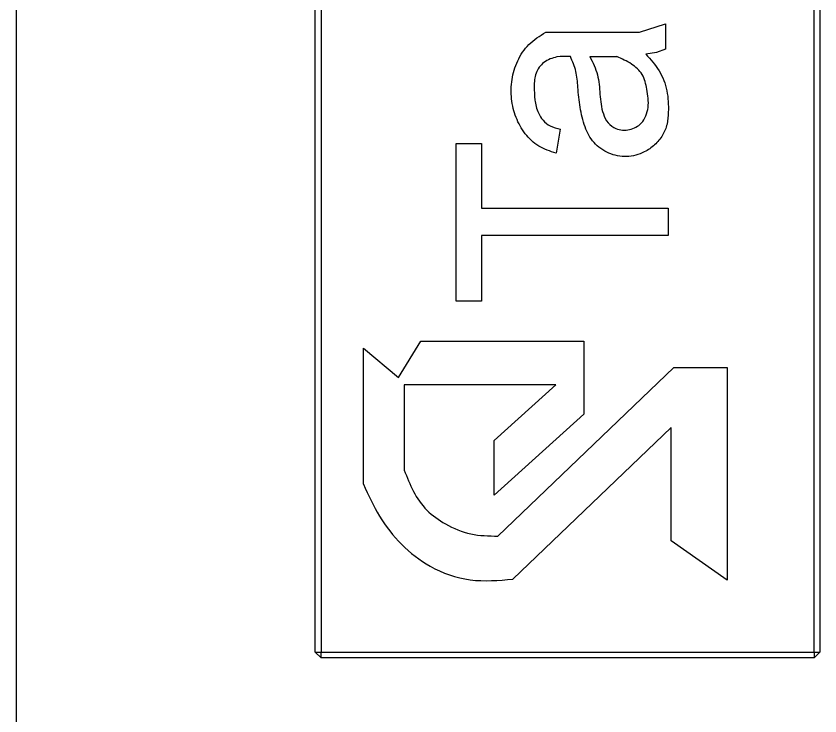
# Model space of a CAD drawing. Extents: x 150 to 4150, y 50 to 2920.
# Drawn here: x 410.8 to 584.8, y 1606.4 to 1757.9 of the extents above; entities that cross this region are included whole.
import ezdxf

# ---------------------------------------------------------------- set-up
doc = ezdxf.new("R2010")
doc.units = 0
doc.header["$LTSCALE"] = 10
doc.linetypes.add('SLD-KATı', pattern=[0])
doc.layers.get('0').update_dxf_attribs({"linetype": 'CONTINUOUS'})

msp = doc.modelspace()

# ---------------------------------------------------------------- linework, layer by layer
at = {"color": 7, "linetype": 'SLD-KATı'}
for p, q in [((410.78, 2138.92), (410.78, 1418.92)), ((475.55, 1620.16), (475.55, 1934.9)), ((476.8, 1934.9), (476.8, 1620.16)), ((583.57, 1620.16), (583.57, 1934.9)), ((584.82, 1934.9), (584.82, 1620.16)), ((545.72, 1754.39), (551.37, 1756.17)), ((551.37, 1756.17), (551.37, 1750.71)), ((525.47, 1754.39), (545.72, 1754.39)), ((535, 1749.11), (540.85, 1749.11)), ((549.47, 1749.98), (547.11, 1749.65)), ((551.37, 1750.71), (549.47, 1749.98)), ((528.6, 1733.38), (527.71, 1728.22)), ((506.04, 1696.15), (506.04, 1730.27)), ((506.04, 1730.27), (511.54, 1730.27)), ((511.54, 1730.27), (511.54, 1716.27)), ((511.54, 1716.27), (551.96, 1716.27)), ((551.96, 1716.27), (551.96, 1710.36)), ((551.96, 1710.36), (511.54, 1710.36)), ((511.54, 1710.36), (511.54, 1696.15)), ((511.54, 1696.15), (506.04, 1696.15)), ((493.57, 1679.64), (498.42, 1687.47)), ((498.42, 1687.47), (533.7, 1687.47)), ((533.7, 1687.47), (533.7, 1671.69)), ((485.97, 1656.52), (485.97, 1685.98)), ((485.97, 1685.98), (493.57, 1679.64)), ((515.09, 1645.28), (553.2, 1681.77)), ((553.2, 1681.77), (564.71, 1681.77)), ((564.71, 1681.77), (564.71, 1635.73)), ((494.83, 1678.03), (494.83, 1659.55)), ((527.62, 1678.03), (494.83, 1678.03)), ((514.32, 1666), (527.62, 1678.03)), ((533.7, 1671.69), (514.32, 1654.16)), ((552.61, 1668.79), (518.33, 1635.96)), ((552.61, 1644.25), (552.61, 1668.79)), ((514.32, 1654.16), (514.32, 1666)), ((564.71, 1635.73), (552.61, 1644.25)), ((475.55, 1620.16), (476.8, 1620.16)), ((476.8, 1618.91), (475.55, 1620.16)), ((476.8, 1618.91), (476.8, 1620.16)), ((476.8, 1620.16), (583.57, 1620.16)), ((583.57, 1618.91), (476.8, 1618.91)), ((583.57, 1620.16), (583.57, 1618.91)), ((583.57, 1620.16), (584.82, 1620.16)), ((584.82, 1620.16), (583.57, 1618.91))]:
    msp.add_line(p, q, dxfattribs=at)
for points, knots in [([(527.71, 1728.22), (526.4, 1728.62), (523.81, 1729.42), (520.84, 1732.32), (518.86, 1735.89), (517.89, 1739.95), (517.97, 1744.18), (519.2, 1748.27), (521.65, 1752.01), (524.17, 1753.58), (525.47, 1754.39)], [0, 0, 0, 0, 0.121763, 0.240132, 0.360884, 0.484762, 0.610236, 0.736094, 0.863878, 1, 1, 1, 1]), ([(530.78, 1749.11), (529.8, 1749.15), (527.8, 1749.23), (524.96, 1748.08), (523.06, 1745.6), (522.91, 1742.62), (523.03, 1739.72), (523.61, 1737.18), (524.8, 1735.24), (526.45, 1733.91), (527.85, 1733.56), (528.6, 1733.38)], [0, 0, 0, 0, 0.122453, 0.251093, 0.371487, 0.494962, 0.618307, 0.740159, 0.819332, 0.902296, 1, 1, 1, 1]), ([(547.11, 1749.65), (548.15, 1748.5), (550.23, 1746.2), (551.92, 1741.75), (552.07, 1737.77), (551.85, 1734.47), (550.84, 1731.98), (549.09, 1729.93), (546.51, 1728.12), (542.98, 1727.15), (539, 1727.96), (535.68, 1730.3), (533.7, 1733.99), (532.86, 1738.14), (532.39, 1742.17), (532.18, 1745.95), (531.24, 1748.06), (530.78, 1749.11)], [0, 0, 0, 0, 0.0828674, 0.1656426, 0.2488468, 0.295618, 0.3421648, 0.3901349, 0.4387234, 0.509667, 0.579788, 0.6504611, 0.7202541, 0.7989209, 0.8769965, 0.9390264, 1, 1, 1, 1]), ([(535, 1749.11), (535.64, 1747.82), (536.91, 1745.25), (537.17, 1740.93), (537.53, 1737.36), (538.79, 1734.7), (540.42, 1733.51), (542.1, 1733.14), (543.6, 1733.22), (545, 1733.76), (546.81, 1735.11), (547.95, 1738.22), (547.43, 1741.84), (546.66, 1745.38), (543.98, 1747.71), (541.93, 1748.63), (540.85, 1749.11)], [0, 0, 0, 0, 0.104718, 0.208151, 0.314304, 0.367363, 0.419324, 0.455485, 0.492058, 0.5284, 0.564471, 0.655204, 0.751857, 0.833981, 0.913146, 1, 1, 1, 1]), ([(494.83, 1659.55), (495.43, 1658), (496.63, 1654.89), (499.51, 1650.68), (503.92, 1647.63), (509.16, 1645.41), (513.12, 1645.32), (515.09, 1645.28)], [0, 0, 0, 0, 0.1868429, 0.3736058, 0.55991, 0.7809258, 1, 1, 1, 1]), ([(485.97, 1656.52), (487.05, 1654.17), (489.22, 1649.46), (494.04, 1643.27), (500.58, 1638.16), (509.07, 1635.16), (515.23, 1635.7), (518.33, 1635.96)], [0, 0, 0, 0, 0.186127, 0.372481, 0.558356, 0.778147, 1, 1, 1, 1])]:
    msp.add_open_spline(points, degree=3, knots=knots, dxfattribs=at)

doc.saveas('drawing.dxf')
